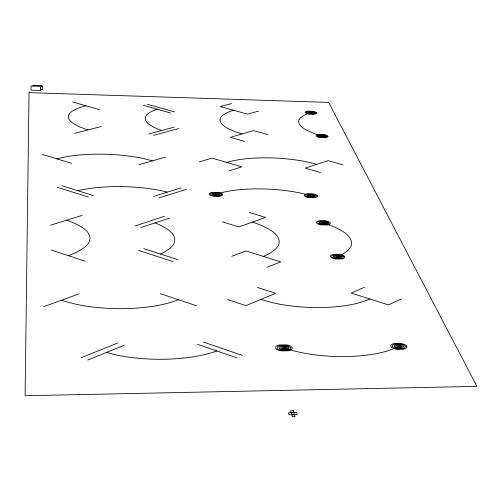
<?xml version="1.0" encoding="UTF-8"?>
<svg xmlns="http://www.w3.org/2000/svg" width="502" height="502" viewBox="0 0 502 502"><rect width="100%" height="100%" fill="white"/><g stroke="black" fill="none" stroke-linecap="round" stroke-linejoin="round"><path stroke-width="0.75" d="M33.025 86.087L33.032 85.271L41.49 85.56L41.497 86.375L31.068 86.03L31.03 90.153L40.449 90.46L40.417 86.35M401.544 298.834L388.46 304.89L351.212 293.093L364.571 287.226M87.819 360.041L124.283 345.2M81.299 357.7L117.851 342.941M266.757 267.365L280.725 261.887L245.98 250.962L231.78 256.271M43.724 306.634L79.096 293.858M140.554 227.688L169.827 218M135.069 225.95L164.405 216.312M158.783 198.026L186.336 189.361M229.395 170.724L241.876 166.84L211.951 158.105L199.3 161.876M153.53 196.414L181.14 187.792M50.708 225.16L82.202 215.396M138.935 164.744L165.553 157.095M258.668 111.08L247.542 114.117L220.234 106.543L231.497 103.594M153.524 135.352L178.543 128.594M148.787 133.978L173.855 127.251M74.585 133.319L101.341 126.504M291.147 412.682L293.846 412.619M291.775 414.821L294.479 414.752M267.88 134.624L253.648 130.627L230.274 137.322L244.662 141.42M147.368 104.265L174.495 111.921M143.321 105.269L170.492 112.95M343.13 164.907L328.082 160.64L305.185 168.132L320.414 172.506M72.539 101.925L99.465 109.668M249.306 212.484L265.621 217.435L238.864 226.917L222.342 221.821M42.212 154.403L71.635 163.376M62.261 185.847L93.259 195.529M57.241 187.284L88.302 197.01M143.748 248.653L178.084 259.729M257.388 287.408L275.629 293.306L245.936 305.611L227.437 299.525M138.615 250.429L173.021 261.567M51.242 249.996L85.34 261.304M160.213 293.632L196.859 305.862M203.09 341.95L242.353 355.416M197.556 344.316L236.913 357.863M291.135 412.807L291.687 414.702M283.856 347.855A91.521 53.852 12 0 0 311.447 354.393A133.476 75.94 11.6 0 0 377.247 353.458A91.395 53.3 12.8 0 0 398.826 346.374M260.946 299.393A86.218 48.223 10.5 0 0 286.824 305.367A126.002 68.222 10.2 0 0 349.066 305.053A86.055 47.79 11.2 0 0 369.748 298.96M106.537 352.423A94.031 57.548 4.5 0 0 127.596 356.997A137.033 80.973 4.9 0 0 197.932 356.006A93.541 57.159 5.6 0 0 216.845 350.954M61.614 300.177A89.394 51.455 3.1 0 0 87.699 306.377A130.451 72.677 3.5 0 0 154.578 306.038A88.873 51.173 4 0 0 178.442 299.713M337.57 256.691A52.974 28.463 10.6 0 0 349.957 247.913A25.401 13.692 11.6 0 0 342.546 231.246A54.461 29.994 11.1 0 0 323.294 222.857M263.274 256.397A53.488 29.336 8 0 0 276.985 247.499A25.602 14.144 9 0 0 271.224 230.625A54.969 30.967 8.3 0 0 252.374 222.129M160.483 254.056A54.718 30.358 4 0 0 171.427 246.909A26.123 14.677 5 0 0 168.126 229.728A56.237 32.097 4 0 0 155.043 222.894M68.209 255.625A56.168 30.948 0.8 0 0 85.56 246.426A26.769 14.997 1.6 0 0 84.336 228.994A57.761 32.743 0.6 0 0 66.615 220.227M310.901 195.761A83.69 45.494 10.1 0 0 288.932 191.036A131.58 74.384 10.4 0 0 235.338 190.17A83.884 45.877 9.5 0 0 215.891 194.312M226.854 162.453A79.222 40.9 9.4 0 1 245.164 158.858A123.975 66.019 10.2 0 1 295.891 159.962A79.046 40.574 10 0 1 316.737 164.355M77.91 190.735A86.451 48.305 3.8 0 1 94.207 187.905A135.383 78.72 4.2 0 1 150.587 188.815A85.986 48.035 4.6 0 1 167.273 192.122M56.864 158.87A82.221 43.404 3.3 0 1 77.496 155.193A128.468 70.443 3.6 0 1 131.367 156.373A81.77 43.191 4 0 1 152.363 160.885M310.738 112.674A44.622 20.074 10.5 0 0 300.315 118.02A20.946 9.381 9.9 0 0 305.624 129.591A43.611 19.227 10.2 0 0 321.995 136.055M233.838 110.314A45.042 20.777 8.4 0 0 222.286 115.711A21.172 9.695 7.8 0 0 226.082 127.401A44.044 19.873 8.2 0 0 242.064 133.946M157.132 109.172A45.663 21.348 6.3 0 0 148.234 113.521A21.492 9.946 5.7 0 0 150.55 125.324A44.653 20.4 6.2 0 0 161.682 130.514M85.949 105.784A46.542 21.831 4.1 0 0 72.15 111.268A21.931 10.153 3.6 0 0 72.903 123.191A45.5 20.852 4.1 0 0 88.082 129.88M406.771 346.273L406.764 347.384A6.231 3.727 16.5 0 1 405.472 348.545A9.733 5.817 16.4 0 1 403.344 349.248L396.931 349.336A9.733 5.829 16.3 0 1 394.189 348.695A6.231 3.74 16.4 0 1 391.861 347.579L390.857 346.474L390.882 345.363A6.256 3.765 16.5 0 1 392.2 344.209A9.82 5.911 16.6 0 1 394.334 343.512L400.703 343.437A9.82 5.905 16.7 0 1 403.426 344.071A6.645 3.985 16.7 0 1 405.892 345.244L406.771 346.273M405.183 346.292L405.177 347.183A4.989 2.987 16.5 0 1 404.141 348.112A7.794 4.662 16.4 0 1 402.441 348.67L397.314 348.739A7.794 4.669 16.4 0 1 395.118 348.231A4.989 2.993 16.4 0 1 393.261 347.34L392.451 346.455L392.47 345.564A5.001 3.006 16.5 0 1 393.524 344.642A7.85 4.725 16.6 0 1 395.231 344.083L400.326 344.021A7.85 4.719 16.7 0 1 402.504 344.529A5.315 3.188 16.6 0 1 404.48 345.47L405.183 346.292M403.595 346.311L403.589 346.982A3.74 2.24 16.5 0 1 402.811 347.673A5.855 3.501 16.4 0 1 401.531 348.099L397.691 348.15A5.848 3.508 16.4 0 1 396.047 347.767A3.74 2.246 16.4 0 1 394.654 347.095L394.064 345.765A3.752 2.253 16.5 0 1 394.848 345.075A5.88 3.539 16.6 0 1 396.128 344.654L399.95 344.604A5.886 3.533 16.6 0 1 401.587 344.987A3.985 2.391 16.6 0 1 403.068 345.696L403.595 346.311M344.736 256.723L344.73 257.545A5.823 3.194 12.3 0 1 343.399 258.492A8.572 4.7 12.2 0 1 341.435 259.019L335.65 258.994A8.572 4.7 12.1 0 1 333.221 258.455A5.484 3.018 12.1 0 1 331.207 257.545L330.379 256.666L330.485 255.788A5.503 3.031 12.2 0 1 331.747 254.903A8.634 4.769 12.3 0 1 333.723 254.382L339.471 254.407A8.634 4.763 12.3 0 1 341.881 254.941A5.503 3.025 12.3 0 1 343.895 255.844L344.736 256.723M402.008 346.33L402.002 346.775C400.289 348.168 397.22 347.899 395.639 346.411L395.651 345.966C397.358 344.579 400.433 344.855 402.008 346.33M29.022 92.632L25.1 395.733L476.9 386.358L328.653 102.421L29.022 92.632M400.414 346.355C397.201 348.972 395.915 343.876 400.414 346.355M343.305 256.717L343.299 257.375A4.662 2.56 12.3 0 1 342.232 258.135A6.865 3.765 12.2 0 1 340.657 258.549L336.033 258.536A6.865 3.765 12.1 0 1 334.094 258.103A4.393 2.416 12.1 0 1 332.481 257.375L331.816 256.673L331.897 255.97A4.399 2.422 12.2 0 1 332.914 255.261A6.902 3.809 12.3 0 1 334.489 254.847L339.088 254.865A6.902 3.803 12.3 0 1 341.021 255.292A4.399 2.422 12.3 0 1 342.634 256.014L343.305 256.717M341.875 256.71L341.862 257.2A3.495 1.92 12.3 0 1 341.065 257.771A5.152 2.824 12.2 0 1 339.885 258.084L336.415 258.072A5.152 2.83 12.2 0 1 334.966 257.752A3.294 1.813 12.2 0 1 333.755 257.206L333.315 256.152A3.301 1.82 12.2 0 1 334.075 255.618A5.177 2.849 12.3 0 1 335.254 255.305L338.712 255.317A5.177 2.849 12.3 0 1 340.155 255.643A3.301 1.813 12.3 0 1 341.366 256.183L341.875 256.71M340.438 256.704L340.431 257.03C338.8 258.097 336.177 257.934 334.696 256.679L334.734 256.334C336.371 255.298 338.957 255.462 340.438 256.704M339.001 256.698C335.957 258.718 335.091 254.683 339.001 256.698M330.14 222.926L330.115 223.672A5.535 2.905 11.2 0 1 328.829 224.519A8.145 4.273 11.2 0 1 326.94 224.984L321.412 224.927A8.151 4.28 11.1 0 1 319.109 224.425A5.215 2.742 11.1 0 1 317.201 223.591L316.423 222.788L316.542 221.997A5.227 2.761 11.2 0 1 317.772 221.2A8.208 4.336 11.2 0 1 319.667 220.742L325.158 220.798A8.208 4.33 11.3 0 1 327.448 221.3A5.227 2.755 11.3 0 1 329.356 222.129L330.14 222.926M328.772 222.913L328.754 223.509A4.43 2.328 11.2 0 1 327.724 224.187A6.526 3.426 11.2 0 1 326.206 224.557L321.795 224.513A6.526 3.426 11.1 0 1 319.95 224.112A4.173 2.196 11.1 0 1 318.419 223.44L317.804 222.8L317.892 222.166A4.179 2.203 11.2 0 1 318.877 221.533A6.564 3.464 11.2 0 1 320.389 221.162L324.788 221.213A6.557 3.464 11.3 0 1 326.62 221.608A4.179 2.203 11.3 0 1 328.145 222.273L328.772 222.913M327.404 222.901L327.386 223.346A3.326 1.744 11.2 0 1 326.614 223.854A4.894 2.573 11.2 0 1 325.478 224.13L322.165 224.099A4.894 2.573 11.2 0 1 320.784 223.798A3.131 1.65 11.1 0 1 319.642 223.296L319.241 222.342A3.137 1.65 11.2 0 1 319.981 221.859A4.92 2.592 11.2 0 1 321.117 221.589L324.411 221.62A4.92 2.592 11.3 0 1 325.792 221.922A3.137 1.65 11.3 0 1 326.934 222.417L327.404 222.901M326.036 222.888L326.024 223.183C324.43 224.13 321.989 223.986 320.546 222.832L320.596 222.511C322.184 221.595 324.599 221.733 326.036 222.888M324.662 222.869C321.876 224.519 321.362 221.125 324.662 222.869M317.496 195.862L317.452 196.546A5.309 2.686 10.5 0 1 316.204 197.317A7.812 3.953 10.4 0 1 314.371 197.732L309.056 197.656A7.812 3.953 10.4 0 1 306.841 197.179A5.001 2.535 10.4 0 1 305.021 196.401L304.294 195.661L304.419 194.933A5.014 2.548 10.4 0 1 305.618 194.205A7.869 4.003 10.5 0 1 307.45 193.797L312.733 193.879A7.869 4.003 10.5 0 1 314.93 194.349A5.014 2.541 10.5 0 1 316.749 195.121L317.496 195.862M316.178 195.843L316.147 196.389A4.248 2.152 10.5 0 1 315.137 197.01A6.256 3.163 10.4 0 1 313.675 197.336L309.427 197.273A6.256 3.169 10.4 0 1 307.657 196.897A4.003 2.027 10.4 0 1 306.201 196.276L305.611 195.68L305.712 195.096A4.01 2.039 10.4 0 1 306.672 194.512A6.288 3.2 10.5 0 1 308.134 194.186L312.369 194.255A6.288 3.194 10.5 0 1 314.126 194.632A4.01 2.033 10.5 0 1 315.582 195.247L316.178 195.843M314.861 195.818L314.836 196.232A3.188 1.613 10.5 0 1 314.076 196.696A4.694 2.378 10.4 0 1 312.978 196.941L309.797 196.897A4.694 2.378 10.4 0 1 308.473 196.608A2.999 1.525 10.4 0 1 307.375 196.144L307.011 195.265A3.006 1.525 10.4 0 1 307.726 194.826A4.713 2.397 10.5 0 1 308.824 194.581L311.999 194.632A4.713 2.397 10.5 0 1 313.323 194.914A3.006 1.525 10.5 0 1 314.415 195.378L314.861 195.818M313.537 195.799L313.016 196.382L311.253 196.602L308.259 195.717L308.786 195.14L310.55 194.92L313.537 195.799M312.219 195.78C309.508 197.286 309.069 194.155 312.219 195.78M327.919 136.211L327.831 136.801A4.505 2.058 10.1 0 1 326.783 137.385A7.041 3.207 10.1 0 1 325.145 137.699L320.364 137.573A7.047 3.213 10 0 1 318.368 137.165A4.782 2.184 10 0 1 316.618 136.469L316.047 135.898L316.153 135.308A4.518 2.071 10 0 1 317.214 134.731A7.084 3.25 10.1 0 1 318.858 134.417L323.608 134.542A7.084 3.244 10.1 0 1 325.591 134.95A4.518 2.064 10.1 0 1 327.241 135.603L327.919 136.211M326.739 136.18L326.664 136.651A3.602 1.644 10.1 0 1 325.823 137.115A5.635 2.573 10.1 0 1 324.512 137.372L320.69 137.272A5.641 2.573 10 0 1 319.096 136.939A3.828 1.751 10 0 1 317.697 136.387L317.32 135.458A3.614 1.65 10 0 1 318.168 134.994A5.666 2.598 10.1 0 1 319.479 134.743L323.288 134.843A5.666 2.592 10.1 0 1 324.876 135.17A3.614 1.65 10.1 0 1 326.193 135.691L326.739 136.18M325.553 136.149L325.497 136.5A2.705 1.236 10.1 0 1 324.863 136.851A4.229 1.933 10.1 0 1 323.884 137.04L321.016 136.964A4.229 1.933 10 0 1 319.824 136.72A2.874 1.311 10 0 1 318.77 136.306L318.488 135.603A2.711 1.242 10 0 1 319.128 135.258A4.248 1.945 10.1 0 1 320.107 135.069L322.962 135.145A4.248 1.945 10.1 0 1 324.154 135.389A2.711 1.236 10.1 0 1 325.145 135.778L325.553 136.149M324.367 136.117C319.153 138.74 318.061 133.237 324.367 136.117M292.151 347.748L291.976 348.89A6.256 3.96 11.9 0 1 290.451 350.076A9.776 6.181 11.7 0 1 288.123 350.798L281.427 350.892A9.776 6.187 11.6 0 1 278.673 350.233A6.262 3.972 11.6 0 1 276.42 349.091L275.542 347.961L275.742 346.826A6.281 3.997 11.7 0 1 277.292 345.64A9.858 6.288 11.8 0 1 279.62 344.93L286.265 344.849A9.858 6.275 12 0 1 289.008 345.495A6.664 4.236 12 0 1 291.392 346.694L292.151 347.748M290.495 347.773L290.351 348.683A5.007 3.169 11.9 0 1 289.127 349.63A7.825 4.951 11.7 0 1 287.269 350.208L281.917 350.283A7.831 4.957 11.7 0 1 279.708 349.756A5.007 3.181 11.6 0 1 277.907 348.846L277.204 347.942L277.368 347.033A5.02 3.194 11.7 0 1 278.604 346.085A7.881 5.02 11.8 0 1 280.467 345.514L285.789 345.445A7.881 5.014 11.9 0 1 287.979 345.966A5.334 3.389 11.9 0 1 289.892 346.926L290.495 347.773M288.838 347.792L288.725 348.476A3.759 2.378 11.8 0 1 287.809 349.185A5.873 3.721 11.8 0 1 286.416 349.618L282.4 349.674A5.873 3.721 11.7 0 1 280.75 349.279A3.759 2.384 11.7 0 1 279.401 348.595L278.986 347.233A3.765 2.391 11.7 0 1 279.915 346.524A5.905 3.759 11.8 0 1 281.315 346.098L285.305 346.047A5.905 3.752 11.9 0 1 286.949 346.436A3.997 2.541 11.9 0 1 288.386 347.158L288.838 347.792M323.181 136.086C320.709 137.278 320.364 134.718 323.181 136.086M287.182 347.811L287.106 348.269C285.299 349.599 282.118 349.53 280.536 347.899L281.227 346.97L283.461 346.562L285.92 346.907L287.182 347.811M285.519 347.836C282.526 350.377 280.536 345.734 285.368 347.622L285.519 347.836M316.448 112.85L316.348 113.396A4.323 1.901 9.6 0 1 315.325 113.923A6.758 2.968 9.5 0 1 313.744 114.205L309.144 114.067A6.758 2.968 9.5 0 1 307.23 113.678A4.593 2.021 9.5 0 1 305.555 113.032L305.128 111.959A4.336 1.908 9.5 0 1 306.164 111.431A6.796 2.999 9.6 0 1 307.751 111.149L312.326 111.293A6.796 2.999 9.6 0 1 314.233 111.676A4.33 1.908 9.6 0 1 315.808 112.285L316.448 112.85M315.306 112.818L315.231 113.251A3.458 1.519 9.6 0 1 314.409 113.672A5.409 2.378 9.5 0 1 313.141 113.898L309.464 113.791A5.409 2.378 9.5 0 1 307.933 113.477A3.671 1.619 9.5 0 1 306.596 112.956L306.251 112.103A3.464 1.525 9.5 0 1 307.08 111.676A5.434 2.397 9.6 0 1 308.347 111.457L312.012 111.569A5.434 2.397 9.6 0 1 313.537 111.877A3.464 1.525 9.6 0 1 314.792 112.36L315.306 112.818M314.164 112.781L314.108 113.107A2.598 1.142 9.6 0 1 313.493 113.427A4.06 1.782 9.5 0 1 312.539 113.596L309.784 113.508A4.06 1.782 9.5 0 1 308.636 113.276A2.755 1.211 9.5 0 1 307.632 112.887L307.375 112.247A2.598 1.142 9.5 0 1 307.996 111.927A4.072 1.795 9.6 0 1 308.943 111.758L311.692 111.846A4.072 1.795 9.6 0 1 312.834 112.078A2.598 1.142 9.6 0 1 313.781 112.442L314.164 112.781M313.022 112.743C307.958 115.134 306.998 110.057 313.022 112.743M311.88 112.712L309.596 112.643L311.88 112.712M222.719 194.412L222.574 195.109A5.378 2.792 7.4 0 1 221.15 195.893A7.919 4.11 7.4 0 1 219.186 196.32L213.683 196.232A7.919 4.11 7.3 0 1 211.461 195.749A5.07 2.635 7.3 0 1 209.692 194.958L209.052 194.205L209.296 193.471A5.083 2.648 7.3 0 1 210.652 192.73A7.976 4.167 7.4 0 1 212.616 192.316L218.094 192.398A7.969 4.16 7.4 0 1 220.296 192.881A5.076 2.648 7.5 0 1 222.066 193.665L222.719 194.412M221.357 194.393L221.238 194.952A4.305 2.234 7.4 0 1 220.096 195.579A6.338 3.288 7.4 0 1 218.527 195.912L214.122 195.849A6.344 3.294 7.3 0 1 212.352 195.46A4.054 2.108 7.3 0 1 210.934 194.832L210.42 194.23L210.614 193.634A4.066 2.121 7.3 0 1 211.7 193.044A6.375 3.326 7.4 0 1 213.268 192.712L217.655 192.781A6.375 3.326 7.4 0 1 219.418 193.163A4.06 2.115 7.4 0 1 220.836 193.791L221.357 194.393M219.995 194.374L219.901 194.789A3.232 1.675 7.4 0 1 219.048 195.259A4.756 2.472 7.4 0 1 217.868 195.51L214.567 195.466A4.756 2.472 7.3 0 1 213.237 195.171A3.043 1.581 7.3 0 1 212.177 194.701L211.932 193.803A3.05 1.588 7.3 0 1 212.748 193.364A4.775 2.491 7.4 0 1 213.927 193.113L217.215 193.163A4.775 2.491 7.4 0 1 218.539 193.452A3.043 1.588 7.4 0 1 219.6 193.923L219.995 194.374M218.627 194.356L217.993 194.945L216.13 195.165L213.155 194.268L213.796 193.678L215.659 193.458L218.627 194.356M217.259 194.33C214.367 195.868 214.09 192.68 217.259 194.33M293.287 410.73L290.595 410.799L292.333 416.729L295.044 416.654L293.287 410.73M296.626 412.669L288.43 412.876L288.983 414.771L297.19 414.564L296.626 412.669M42.425 85.999L40.562 85.936L40.593 89.525L42.469 89.588L42.425 85.999"/></g></svg>
